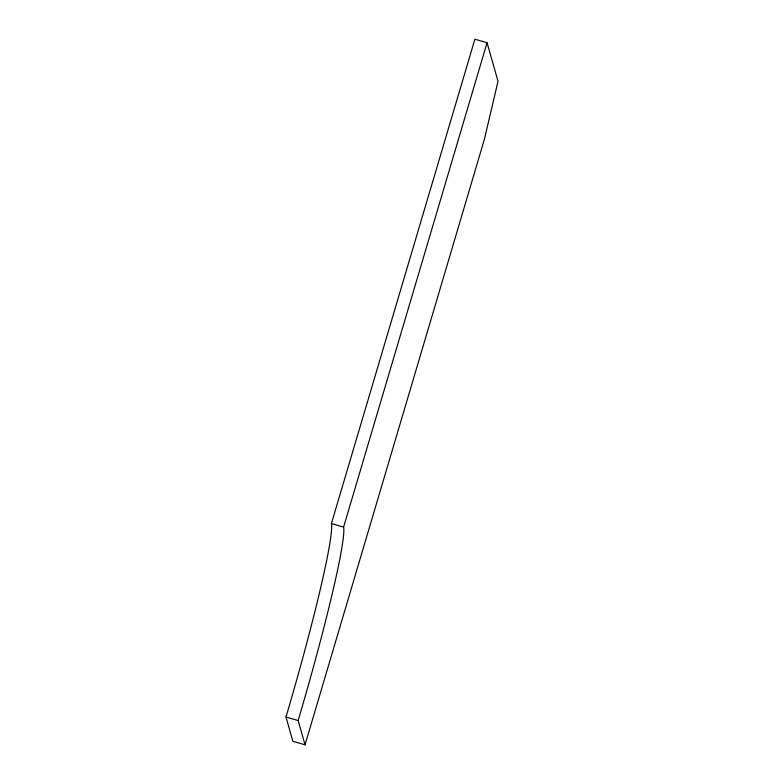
<?xml version="1.0" encoding="UTF-8"?>
<svg xmlns="http://www.w3.org/2000/svg" width="784" height="784" viewBox="0 0 784 784"><rect width="100%" height="100%" fill="white"/><g stroke="black" fill="none" stroke-linecap="round" stroke-linejoin="round"><path stroke-width="1.18" d="M331.416 523.575L474.888 39.2L487.06 42.718L498.016 81.301L484.385 139.336L305.035 744.8L292.873 741.282L285.984 717.027A181.32 11.329 -73.9 0 0 331.416 523.575L343.588 527.093A181.32 11.329 -73.9 0 1 298.155 720.545L305.035 744.8M343.588 527.093L487.06 42.718M285.984 717.027L298.155 720.545"/></g></svg>
